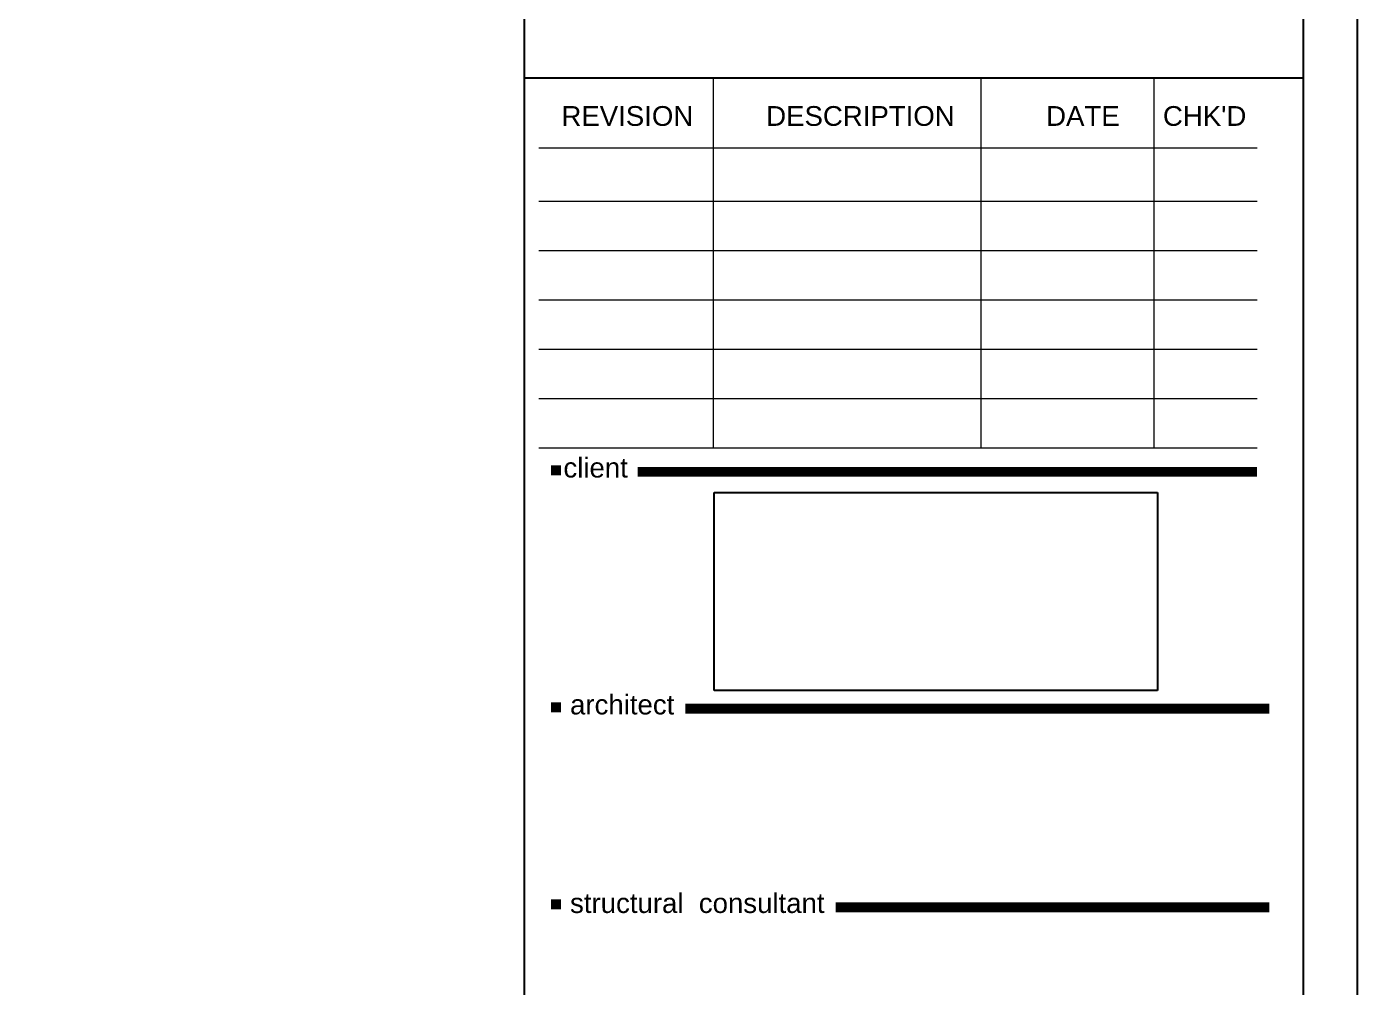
# Model space of a CAD drawing. Header units: inches. Extents: x -310523 to 1125056, y -509000 to -180442.
# Drawn here: x 513276 to 520936, y -281559 to -276030 of the extents above; entities that cross this region are included whole.
import ezdxf
from ezdxf.enums import TextEntityAlignment as Align

# ---------------------------------------------------------------- set-up
doc = ezdxf.new("R2010")
doc.units = ezdxf.units.IN
doc.header["$MEASUREMENT"] = 0
doc.layers.add('PILE 400', color=40, linetype='Continuous')
doc.layers.add('TEPI', color=7, linetype='Continuous')
doc.styles.add('AIS_Kop A1$0$AIS TUNNEL_Kop A1 TENDER$0$Standard', font='arial.ttf')
picture_1 = doc.add_image_def('image2.jpg', size_in_pixel=(336, 150))

msp = doc.modelspace()

# ---------------------------------------------------------------- linework, layer by layer
at = {"color": 7, "lineweight": 5}
for p, q in [((517227.544, -276325.733, 1616.46), (517227.544, -278454.913, 1616.46)), ((518770.393, -278454.913, 1616.46), (518770.393, -276325.733, 1616.46)), ((519766.21, -278454.913, 1616.46), (519766.21, -276325.733, 1616.46)), ((516224.126, -276727.1, 1616.46), (520358.208, -276727.1, 1616.46)), ((516224.126, -277034.054, 1616.46), (520358.208, -277034.054, 1616.46)), ((516224.126, -277318.226, 1616.46), (520358.208, -277318.226, 1616.46)), ((516224.126, -277602.398, 1616.46), (520358.208, -277602.398, 1616.46)), ((516224.126, -277886.57, 1616.46), (520358.208, -277886.57, 1616.46)), ((516224.126, -278170.741, 1616.46), (520358.208, -278170.741, 1616.46)), ((516224.126, -278454.913, 1616.46), (520358.208, -278454.913, 1616.46)), ((516224.126, -278454.913, 1616.46), (520358.208, -278454.913, 1616.46))]:
    msp.add_line(p, q, dxfattribs=at)
at = {"elevation": 1616.46}
msp.add_lwpolyline([(483993.091, -294619.951), (520935.836, -294619.951), (520935.836, -268498.818), (483993.091, -268498.818)], close=True, dxfattribs=at)
at = {"color": 61, "true_color": 0xedee99, "elevation": 1616.46}
msp.add_lwpolyline([(484304.057, -294308.985), (520624.87, -294308.985), (520624.87, -268809.784), (484304.057, -268809.784)], close=True, dxfattribs=at)
at = {"color": 1, "elevation": 1616.46}
msp.add_lwpolyline([(516141.226, -293998.019), (516141.226, -269120.75), (484615.023, -269120.75), (484615.023, -293998.019), (516141.226, -293998.019)], dxfattribs=at)
at = {"color": 7, "lineweight": 5, "const_width": 56.834, "elevation": 1616.46}
for points in [[(516294.799, -278584.263), (516351.634, -278584.263)], [(516792.664, -278592.352), (520358.208, -278592.352)], [(516294.799, -279947.362), (516351.634, -279947.362)], [(517067.194, -279955.81), (520428.881, -279955.81)], [(516294.799, -281081.127), (516351.634, -281081.127)], [(517932.876, -281098.425), (520428.881, -281098.425)], [(517932.876, -281098.425), (520428.881, -281098.425)]]:
    msp.add_lwpolyline(points, dxfattribs=at)
at = {"layer": 'TEPI', "elevation": 1616.46}
msp.add_lwpolyline([(516141.226, -276325.733), (520624.87, -276325.733)], dxfattribs=at)

# ---------------------------------------------------------------- texts
at = {"color": 7, "lineweight": 5, "style": 'AIS_Kop A1$0$AIS TUNNEL_Kop A1 TENDER$0$Standard'}
for s, height, p in [('REVISION', 113.6688, (516354.5, -276635.343, 1616.46)), ('DESCRIPTION', 113.66876, (517532.982, -276635.343, 1616.46)), ('DATE', 113.6688, (519144.304, -276635.343, 1616.46)), ("CHK'D", 113.6688, (519816.565, -276635.343, 1616.46)), ('client', 113.6688, (516365.975, -278659.199, 1616.46)), ('architect', 113.6688, (516404.083, -280022.657, 1616.46)), ('structural  consultant', 113.66876, (516404.083, -281165.273, 1616.46)), ('structural  consultant', 113.66876, (516404.083, -281165.273, 1616.46))]:
    msp.add_text(s, height=height, dxfattribs=at).set_placement(p, align=Align.BOTTOM_LEFT)

# ---------------------------------------------------------------- pictures from other files: only their frames are drawn
at = {"layer": 'PILE 400'}
image = msp.add_image(picture_1, insert=(517233.888, -279850.163), size_in_units=(2550.818, 1138.758), dxfattribs=at)
image.dxf.flags = 7

doc.saveas('drawing.dxf')
